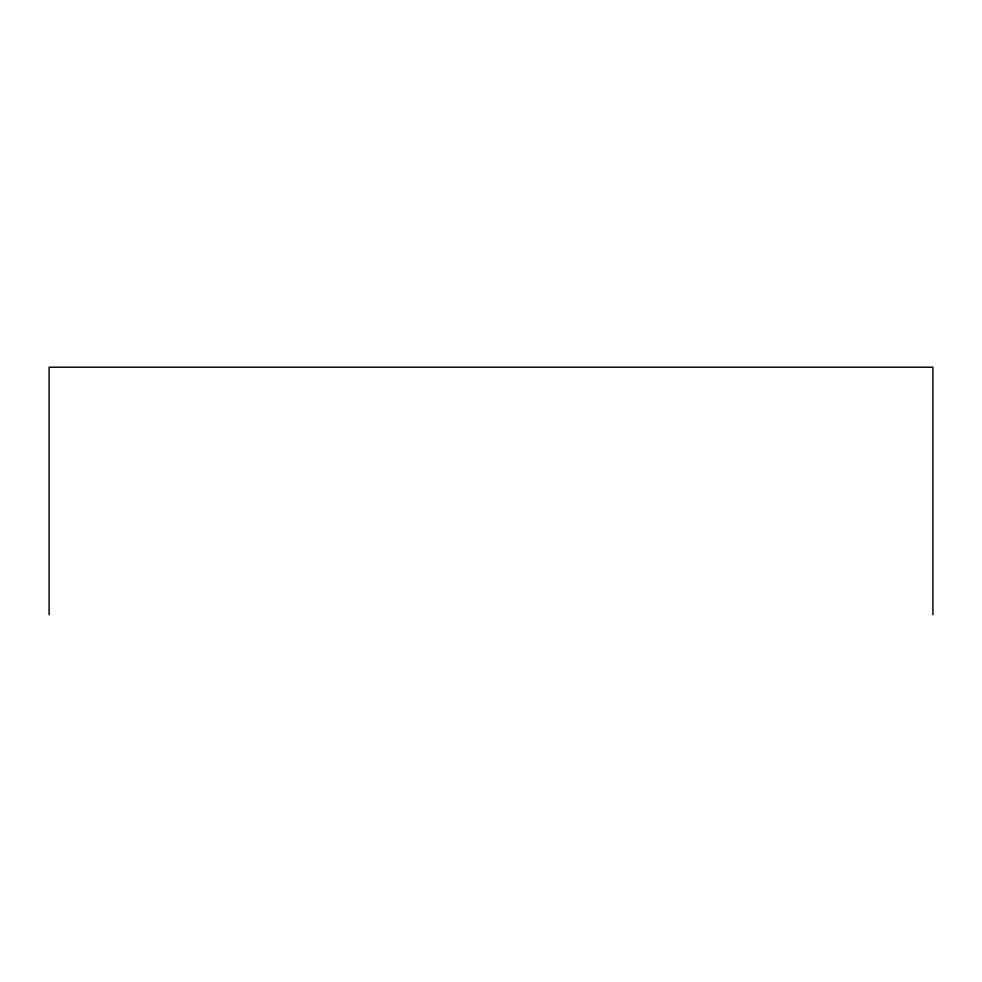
<?xml version="1.0" encoding="UTF-8"?>
<svg xmlns="http://www.w3.org/2000/svg" width="982" height="982" viewBox="0 0 982 982"><rect width="100%" height="100%" fill="white"/><g stroke="black" fill="none" stroke-linecap="round" stroke-linejoin="round"><path stroke-width="1.47" d="M932.9 614.793L932.9 367.207L49.1 367.207L49.1 614.793"/></g></svg>
